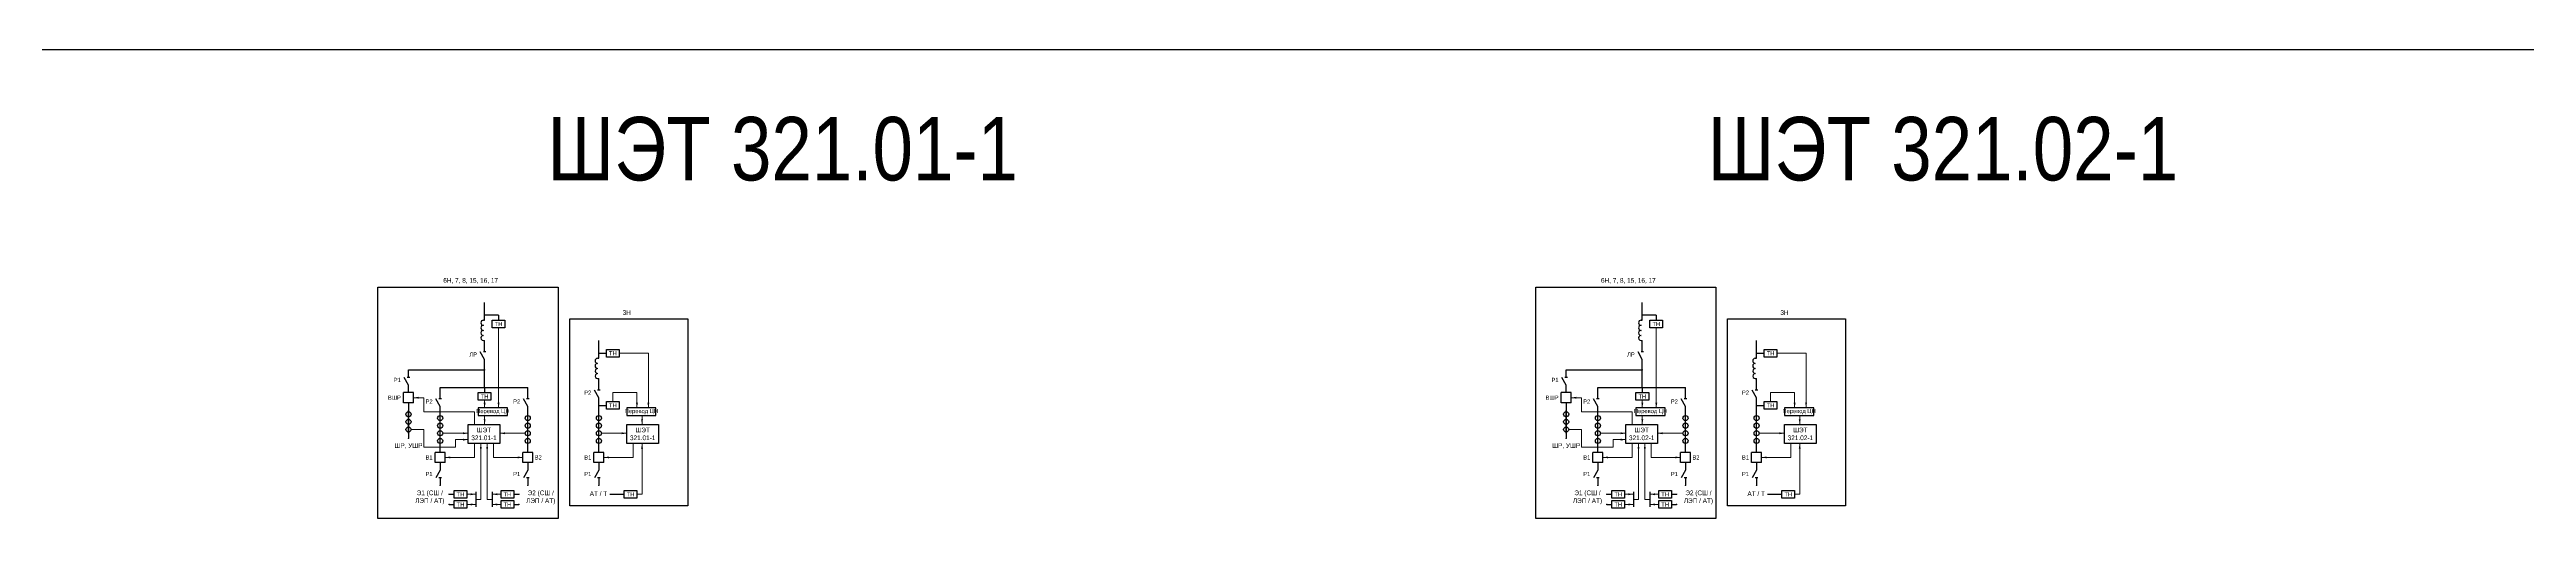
# Model space of a CAD drawing. Header units: millimetres. Extents: x -14593 to 14732, y -17400 to 5232.
# Drawn here: x 2963 to 4914, y -13957 to -13588 of the extents above; entities that cross this region are included whole.
import ezdxf
from ezdxf.enums import TextEntityAlignment as Align

# ---------------------------------------------------------------- set-up
doc = ezdxf.new("R2010")
doc.units = ezdxf.units.MM
doc.layers.add('Основная', color=7, linetype='Continuous', lineweight=30)
doc.layers.add('Тонкая', color=7, linetype='Continuous', lineweight=18)
doc.styles.add('Narrow', font='ARIALN.TTF')
doc.styles.add('Вывод', font='tahoma.ttf', dxfattribs={"height": 2.5})
doc.styles.add('Компонент', font='ARIALN.TTF', dxfattribs={"height": 3.5})

# ---------------------------------------------------------------- blocks, each defined once
blk = doc.blocks.new('*U80')
at = {"color": 0, "linetype": 'ByBlock'}
for p, q in [((0, 0), (-8, 0)), ((-8, -8), (-8, 0)), ((0, -8), (0, 0)), ((0, -8), (-8, -8))]:
    blk.add_line(p, q, dxfattribs=at)
at = {"layer": 'Основная', "style": 'Компонент'}
blk.add_attdef('ОУ', text='', height=3.5, dxfattribs=at).set_placement((-15, -3), align=Align.MIDDLE_CENTER)
blk = doc.blocks.new('*U18')
at = {"color": 0, "linetype": 'ByBlock'}
blk.add_line((0, 0), (6, 3.4), dxfattribs=at)
blk = doc.blocks.new('*U10')
at = {"color": 0}
blk.add_line((0, -1), (0, 1), dxfattribs=at)
blk = doc.blocks.new('*U79')
at = {"color": 0, "linetype": 'ByBlock'}
for p, q in [((0, 3), (0, 9)), ((0, -9), (0, -3))]:
    blk.add_line(p, q, dxfattribs=at)
at = {"color": 0, "linetype": 'ByBlock', "ltscale": 0.25, "rotation": 89.99999999999999}
for name, p in [('*U18', (0, -3)), ('*U10', (0, 3))]:
    blk.add_blockref(name, p, dxfattribs=at)
at = {"layer": 'Основная'}
for tag, height, style, p in [('ОУ', 3.5, 'Компонент', (-12, 0)), ('В1', 2.5, 'Вывод', (2, 7)), ('В2', 2.5, 'Вывод', (2, -7))]:
    blk.add_attdef(tag, text='', height=height, dxfattribs=dict(at, style=style)).set_placement(p, align=Align.MIDDLE_CENTER)
blk = doc.blocks.new('*U81')
at = {"color": 0, "linetype": 'ByBlock'}
for p, q in [((0, 9), (0, 3)), ((0, -3), (0, -9))]:
    blk.add_line(p, q, dxfattribs=at)
at = {"color": 0, "linetype": 'ByBlock', "ltscale": 0.25, "xscale": -1, "rotation": 90}
for name, p in [('*U18', (0, 3)), ('*U10', (0, -3))]:
    blk.add_blockref(name, p, dxfattribs=at)
at = {"layer": 'Основная'}
for tag, height, style, p in [('ОУ', 3.5, 'Компонент', (-12, 0)), ('В2', 2.5, 'Вывод', (2, 7)), ('В1', 2.5, 'Вывод', (2, -7))]:
    blk.add_attdef(tag, text='', height=height, dxfattribs=dict(at, style=style)).set_placement(p, align=Align.MIDDLE_CENTER)
blk = doc.blocks.new('*U86')
at = {"linetype": 'ByBlock'}
blk.add_circle((0, 0), 2, dxfattribs=at)
at = {"layer": 'Основная', "color": 0, "linetype": 'ByBlock', "lineweight": -2}
blk.add_line((0, -3), (0, 3), dxfattribs=at)
at = {"layer": 'Основная', "linetype": 'ByBlock', "style": 'Компонент'}
blk.add_attdef('ОУ', text='', height=3.5, dxfattribs=at).set_placement((-6, 0), align=Align.MIDDLE_CENTER)
blk = doc.blocks.new('*U83')
at = {"ltscale": 0.25}
for p, q in [((0, 8), (1, 8)), ((0, -8), (1, -8))]:
    blk.add_line(p, q, dxfattribs=at)
for centre, major_axis, start_param, end_param in [((0, -2), (-2, 0), 4.712389, 7.853982), ((0, 6), (0, -2), 3.141593, 6.283185), ((0, 2), (0, -2), 3.141593, 6.283185), ((0, -6), (-2, 0), 4.712389, 7.853982)]:
    blk.add_ellipse(centre, major_axis=major_axis, ratio=1, start_param=start_param, end_param=end_param, dxfattribs=at)
at = {"layer": 'Основная'}
for tag, height, style, p in [('ОУ', 3.5, 'Компонент', (-6, 0)), ('В1', 2.5, 'Вывод', (5, 6)), ('В2', 2.5, 'Вывод', (5, -6))]:
    blk.add_attdef(tag, text='', height=height, dxfattribs=dict(at, style=style)).set_placement(p, align=Align.MIDDLE_CENTER)

msp = doc.modelspace()

# ---------------------------------------------------------------- linework, layer by layer
at = {"layer": 'Основная'}
for points in [[(1014, -13588), (7274, -13588)], [(3306, -13801), (3306, -13787)], [(4218, -13801), (4218, -13787)], [(3317, -13797), (3306, -13797)], [(3317, -13797), (3317, -13801)], [(4229, -13797), (4218, -13797)], [(4229, -13797), (4229, -13801)], [(3306, -13820), (3306, -13817)], [(3396, -13831), (3396, -13817)], [(3396, -13827), (3402, -13827)], [(4218, -13820), (4218, -13817)], [(4308, -13831), (4308, -13817)], [(4308, -13827), (4314, -13827)], [(3246, -13840), (3306, -13840)], [(3306, -13854), (3306, -13838)], [(3396, -13850), (3396, -13847)], [(4158, -13840), (4218, -13840)], [(4218, -13854), (4218, -13838)], [(4308, -13850), (4308, -13847)], [(3246, -13866), (3246, -13894)], [(3271, -13857), (3271, -13854)], [(3271, -13854), (3340, -13854)], [(3306, -13854), (3306, -13858)], [(3340, -13857), (3340, -13854)], [(3396, -13868), (3402, -13868)], [(3396, -13875), (3396, -13868)], [(4158, -13866), (4158, -13894)], [(4183, -13857), (4183, -13854)], [(4183, -13854), (4252, -13854)], [(4218, -13854), (4218, -13858)], [(4252, -13857), (4252, -13854)], [(4308, -13868), (4314, -13868)], [(4308, -13875), (4308, -13868)], [(3271, -13905), (3271, -13899)], [(3340, -13905), (3340, -13899)], [(3396, -13905), (3396, -13899)], [(4183, -13905), (4183, -13899)], [(4252, -13905), (4252, -13899)], [(4308, -13905), (4308, -13899)], [(3278, -13938), (3282, -13938)], [(3278, -13946), (3282, -13946)], [(3299, -13936), (3299, -13948)], [(3312, -13936), (3312, -13948)], [(3329, -13938), (3333, -13938)], [(3329, -13946), (3333, -13946)], [(3405, -13938), (3416, -13938)], [(4190, -13938), (4194, -13938)], [(4190, -13946), (4194, -13946)], [(4211, -13936), (4211, -13948)], [(4224, -13936), (4224, -13948)], [(4241, -13938), (4245, -13938)], [(4241, -13946), (4245, -13946)], [(4317, -13938), (4328, -13938)]]:
    msp.add_lwpolyline(points, dxfattribs=at)
at = {"layer": 'Основная', "color": 3}
for points in [[(3222, -13775), (3364, -13775), (3364, -13957), (3222, -13957)], [(4134, -13775), (4276, -13775), (4276, -13957), (4134, -13957)], [(3373, -13800), (3466, -13800), (3466, -13947), (3373, -13947)], [(4285, -13800), (4378, -13800), (4378, -13947), (4285, -13947)]]:
    msp.add_lwpolyline(points, close=True, dxfattribs=at)
at = {"layer": 'Основная', "ltscale": 0.25, "const_width": 0.6}
for points in [[(3305.7, -13797, 1), (3306.3, -13797, 1)], [(3305.7, -13797, 1), (3306.3, -13797, 1)], [(4217.7, -13797, 1), (4218.3, -13797, 1)], [(4217.7, -13797, 1), (4218.3, -13797, 1)], [(3395.7, -13827, 1), (3396.3, -13827, 1)], [(3395.7, -13827, 1), (3396.3, -13827, 1)], [(4307.7, -13827, 1), (4308.3, -13827, 1)], [(4307.7, -13827, 1), (4308.3, -13827, 1)], [(3305.7, -13840, 1), (3306.3, -13840, 1)], [(3305.7, -13840, 1), (3306.3, -13840, 1)], [(3305.7, -13854, 1), (3306.3, -13854, 1)], [(3305.7, -13854, 1), (3306.3, -13854, 1)], [(4217.7, -13840, 1), (4218.3, -13840, 1)], [(4217.7, -13840, 1), (4218.3, -13840, 1)], [(4217.7, -13854, 1), (4218.3, -13854, 1)], [(4217.7, -13854, 1), (4218.3, -13854, 1)], [(3395.7, -13868, 1), (3396.3, -13868, 1)], [(3395.7, -13868, 1), (3396.3, -13868, 1)], [(4307.7, -13868, 1), (4308.3, -13868, 1)], [(4307.7, -13868, 1), (4308.3, -13868, 1)], [(3245.7, -13894, 1), (3246.3, -13894, 1)], [(4157.7, -13894, 1), (4158.3, -13894, 1)], [(3270.7, -13931, 1), (3271.3, -13931, 1)], [(3339.7, -13931, 1), (3340.3, -13931, 1)], [(3395.7, -13931, 1), (3396.3, -13931, 1)], [(4182.7, -13931, 1), (4183.3, -13931, 1)], [(4251.7, -13931, 1), (4252.3, -13931, 1)], [(4307.7, -13931, 1), (4308.3, -13931, 1)], [(3277.7, -13938, 1), (3278.3, -13938, 1)], [(3277.7, -13946, 1), (3278.3, -13946, 1)], [(3332.7, -13938, 1), (3333.3, -13938, 1)], [(3332.7, -13946, 1), (3333.3, -13946, 1)], [(3404.7, -13938, 1), (3405.3, -13938, 1)], [(4189.7, -13938, 1), (4190.3, -13938, 1)], [(4189.7, -13946, 1), (4190.3, -13946, 1)], [(4244.7, -13938, 1), (4245.3, -13938, 1)], [(4244.7, -13946, 1), (4245.3, -13946, 1)], [(4316.7, -13938, 1), (4317.3, -13938, 1)]]:
    msp.add_lwpolyline(points, format="xyb", close=True, dxfattribs=at)
at = {"layer": 'Основная'}
for points in [[(3312, -13801), (3322, -13801), (3322, -13807), (3312, -13807)], [(4224, -13801), (4234, -13801), (4234, -13807), (4224, -13807)], [(3402, -13824), (3412, -13824), (3412, -13830), (3402, -13830)], [(4314, -13824), (4324, -13824), (4324, -13830), (4314, -13830)], [(3301, -13858), (3311, -13858), (3311, -13864), (3301, -13864)], [(3301, -13876), (3324, -13876), (3324, -13870), (3301, -13870)], [(3402, -13865), (3412, -13865), (3412, -13871), (3402, -13871)], [(3418, -13876), (3441, -13876), (3441, -13870), (3418, -13870)], [(4213, -13858), (4223, -13858), (4223, -13864), (4213, -13864)], [(4213, -13876), (4236, -13876), (4236, -13870), (4213, -13870)], [(4314, -13865), (4324, -13865), (4324, -13871), (4314, -13871)], [(4330, -13876), (4353, -13876), (4353, -13870), (4330, -13870)], [(3293, -13883), (3318, -13883), (3318, -13898), (3293, -13898)], [(3418, -13883), (3443, -13883), (3443, -13898), (3418, -13898)], [(4205, -13883), (4230, -13883), (4230, -13898), (4205, -13898)], [(4330, -13883), (4355, -13883), (4355, -13898), (4330, -13898)], [(3282, -13935), (3292, -13935), (3292, -13941), (3282, -13941)], [(3282, -13943), (3292, -13943), (3292, -13949), (3282, -13949)], [(3319, -13935), (3329, -13935), (3329, -13941), (3319, -13941)], [(3319, -13943), (3329, -13943), (3329, -13949), (3319, -13949)], [(3416, -13935), (3426, -13935), (3426, -13941), (3416, -13941)], [(4194, -13935), (4204, -13935), (4204, -13941), (4194, -13941)], [(4194, -13943), (4204, -13943), (4204, -13949), (4194, -13949)], [(4231, -13935), (4241, -13935), (4241, -13941), (4231, -13941)], [(4231, -13943), (4241, -13943), (4241, -13949), (4231, -13949)], [(4328, -13935), (4338, -13935), (4338, -13941), (4328, -13941)]]:
    msp.add_lwpolyline(points, close=True, dxfattribs=at)
at = {"layer": 'Тонкая'}
for points in [[(3317, -13807), (3317, -13870)], [(4229, -13807), (4229, -13870)], [(3412, -13827), (3435, -13827)], [(3435, -13827), (3435, -13870)], [(4324, -13827), (4347, -13827)], [(4347, -13827), (4347, -13870)], [(3258, -13862), (3250, -13862)], [(3258, -13873), (3258, -13862)], [(3258, -13873), (3298, -13873)], [(3298, -13873), (3298, -13883)], [(3306, -13864), (3306, -13870)], [(3426, -13858), (3407, -13858)], [(3407, -13858), (3407, -13865)], [(3426, -13870), (3426, -13858)], [(4170, -13862), (4162, -13862)], [(4170, -13873), (4170, -13862)], [(4170, -13873), (4210, -13873)], [(4210, -13873), (4210, -13883)], [(4218, -13864), (4218, -13870)], [(4338, -13858), (4319, -13858)], [(4319, -13858), (4319, -13865)], [(4338, -13870), (4338, -13858)], [(3258, -13887), (3248, -13887)], [(3258, -13901), (3258, -13887)], [(3273, -13890), (3293, -13890)], [(3306, -13876), (3306, -13883)], [(3338, -13890), (3318, -13890)], [(3398, -13890), (3418, -13890)], [(3430, -13876), (3430, -13883)], [(4170, -13887), (4160, -13887)], [(4170, -13901), (4170, -13887)], [(4185, -13890), (4205, -13890)], [(4218, -13876), (4218, -13883)], [(4250, -13890), (4230, -13890)], [(4310, -13890), (4330, -13890)], [(4342, -13876), (4342, -13883)], [(3283, -13901), (3258, -13901)], [(3298, -13898), (3298, -13909), (3275, -13909)], [(3293, -13895), (3283, -13895)], [(3283, -13895), (3283, -13895), (3283, -13901)], [(3303, -13898), (3303, -13942)], [(3308, -13942), (3308, -13898)], [(3313, -13898), (3313, -13909), (3336, -13909)], [(3423, -13898), (3423, -13909), (3400, -13909)], [(3430, -13938), (3430, -13898)], [(4195, -13901), (4170, -13901)], [(4210, -13898), (4210, -13909), (4187, -13909)], [(4205, -13895), (4195, -13895)], [(4195, -13895), (4195, -13895), (4195, -13901)], [(4215, -13898), (4215, -13942)], [(4220, -13942), (4220, -13898)], [(4225, -13898), (4225, -13909), (4248, -13909)], [(4335, -13898), (4335, -13909), (4312, -13909)], [(4342, -13938), (4342, -13898)], [(3299, -13938), (3292, -13938)], [(3299, -13946), (3292, -13946)], [(3303, -13942), (3299, -13942)], [(3308, -13942), (3312, -13942)], [(3312, -13938), (3319, -13938)], [(3312, -13946), (3319, -13946)], [(3426, -13938), (3430, -13938)], [(4211, -13938), (4204, -13938)], [(4211, -13946), (4204, -13946)], [(4215, -13942), (4211, -13942)], [(4220, -13942), (4224, -13942)], [(4224, -13938), (4231, -13938)], [(4224, -13946), (4231, -13946)], [(4338, -13938), (4342, -13938)]]:
    msp.add_lwpolyline(points, dxfattribs=at)
at = {"layer": 'Тонкая', "ltscale": 0.3}
for points in [[(3250, -13862, 0, 1.5, 0), (3254, -13862, 0, 0, 0)], [(3306, -13870, 0, 1.5, 0), (3306, -13866, 0, 0, 0)], [(3317, -13870, 0, 1.5, 0), (3317, -13866, 0, 0, 0)], [(3426, -13870, 0, 1.5, 0), (3426, -13866, 0, 0, 0)], [(3435, -13870, 0, 1.5, 0), (3435, -13866, 0, 0, 0)], [(4162, -13862, 0, 1.5, 0), (4166, -13862, 0, 0, 0)], [(4218, -13870, 0, 1.5, 0), (4218, -13866, 0, 0, 0)], [(4229, -13870, 0, 1.5, 0), (4229, -13866, 0, 0, 0)], [(4338, -13870, 0, 1.5, 0), (4338, -13866, 0, 0, 0)], [(4347, -13870, 0, 1.5, 0), (4347, -13866, 0, 0, 0)], [(3293, -13890, 0, 1.5, 0), (3289, -13890, 0, 0, 0)], [(3306, -13883, 0, 1.5, 0), (3306, -13879, 0, 0, 0)], [(3318, -13890, 0, 1.5, 0), (3322, -13890, 0, 0, 0)], [(3418, -13890, 0, 1.5, 0), (3414, -13890, 0, 0, 0)], [(3430, -13883, 0, 1.5, 0), (3430, -13879, 0, 0, 0)], [(4205, -13890, 0, 1.5, 0), (4201, -13890, 0, 0, 0)], [(4218, -13883, 0, 1.5, 0), (4218, -13879, 0, 0, 0)], [(4230, -13890, 0, 1.5, 0), (4234, -13890, 0, 0, 0)], [(4330, -13890, 0, 1.5, 0), (4326, -13890, 0, 0, 0)], [(4342, -13883, 0, 1.5, 0), (4342, -13879, 0, 0, 0)], [(3275, -13909, 0, 1.5, 0), (3279, -13909, 0, 0, 0)], [(3293, -13895, 0, 1.5, 0), (3289, -13895, 0, 0, 0)], [(3303, -13898, 0, 1.5, 0), (3303, -13902, 0, 0, 0)], [(3308, -13898, 0, 1.5, 0), (3308, -13902, 0, 0, 0)], [(3336, -13909, 0, 1.5, 0), (3332, -13909, 0, 0, 0)], [(3400, -13909, 0, 1.5, 0), (3404, -13909, 0, 0, 0)], [(3430, -13898, 0, 1.5, 0), (3430, -13902, 0, 0, 0)], [(4187, -13909, 0, 1.5, 0), (4191, -13909, 0, 0, 0)], [(4205, -13895, 0, 1.5, 0), (4201, -13895, 0, 0, 0)], [(4215, -13898, 0, 1.5, 0), (4215, -13902, 0, 0, 0)], [(4220, -13898, 0, 1.5, 0), (4220, -13902, 0, 0, 0)], [(4248, -13909, 0, 1.5, 0), (4244, -13909, 0, 0, 0)], [(4312, -13909, 0, 1.5, 0), (4316, -13909, 0, 0, 0)], [(4342, -13898, 0, 1.5, 0), (4342, -13902, 0, 0, 0)], [(3299, -13938, 0, 1.5, 0), (3295, -13938, 0, 0, 0)], [(3299, -13946, 0, 1.5, 0), (3295, -13946, 0, 0, 0)], [(3312, -13938, 0, 1.5, 0), (3316, -13938, 0, 0, 0)], [(3312, -13946, 0, 1.5, 0), (3316, -13946, 0, 0, 0)], [(4211, -13938, 0, 1.5, 0), (4207, -13938, 0, 0, 0)], [(4211, -13946, 0, 1.5, 0), (4207, -13946, 0, 0, 0)], [(4224, -13938, 0, 1.5, 0), (4228, -13938, 0, 0, 0)], [(4224, -13946, 0, 1.5, 0), (4228, -13946, 0, 0, 0)]]:
    msp.add_lwpolyline(points, format="xyseb", dxfattribs=at)

# ---------------------------------------------------------------- block references
at = {"layer": 'Основная', "ltscale": 0.35}
for p in [(3305, -13809), (4217, -13809), (3395, -13839), (4307, -13839)]:
    msp.add_blockref('*U83', p, dxfattribs=at)
at = {"layer": 'Основная', "ltscale": 0.25}
for name, p in [('*U79', (3306, -13829)), ('*U79', (4218, -13829)), ('*U79', (3246, -13849)), ('*U79', (3396, -13859)), ('*U79', (4158, -13849)), ('*U79', (4308, -13859)), ('*U80', (3250, -13858)), ('*U86', (3246, -13875)), ('*U79', (3271, -13866)), ('*U79', (3340, -13866)), ('*U80', (4162, -13858)), ('*U86', (4158, -13875)), ('*U79', (4183, -13866)), ('*U79', (4252, -13866)), ('*U86', (3246, -13881)), ('*U86', (3246, -13887)), ('*U86', (3271, -13878)), ('*U86', (3271, -13884)), ('*U86', (3271, -13890)), ('*U86', (3340, -13878)), ('*U86', (3340, -13884)), ('*U86', (3340, -13890)), ('*U86', (3396, -13878)), ('*U86', (3396, -13884)), ('*U86', (3396, -13890)), ('*U86', (4158, -13881)), ('*U86', (4158, -13887)), ('*U86', (4183, -13878)), ('*U86', (4183, -13884)), ('*U86', (4183, -13890)), ('*U86', (4252, -13878)), ('*U86', (4252, -13884)), ('*U86', (4252, -13890)), ('*U86', (4308, -13878)), ('*U86', (4308, -13884)), ('*U86', (4308, -13890)), ('*U80', (3275, -13905)), ('*U86', (3271, -13896)), ('*U80', (3344, -13905)), ('*U86', (3340, -13896)), ('*U80', (3400, -13905)), ('*U86', (3396, -13896)), ('*U80', (4187, -13905)), ('*U86', (4183, -13896)), ('*U80', (4256, -13905)), ('*U86', (4252, -13896)), ('*U80', (4312, -13905)), ('*U86', (4308, -13896)), ('*U81', (3271, -13922)), ('*U81', (3340, -13922)), ('*U81', (3396, -13922)), ('*U81', (4183, -13922)), ('*U81', (4252, -13922)), ('*U81', (4308, -13922))]:
    msp.add_blockref(name, p, dxfattribs=at)

# ---------------------------------------------------------------- texts
at = {"layer": 'Основная', "color": 2, "style": 'Narrow'}
for s, p in [('ШЭТ 321.01-1', (3355.5, -13691)), ('ШЭТ 321.02-1', (4269.5, -13691))]:
    msp.add_text(s, height=50, dxfattribs=at).set_placement(p)
at = {"layer": 'Основная', "style": 'Narrow'}
for s, p in [('ЛР', (3300, -13828)), ('ЛР', (4212, -13828)), ('Р1', (3240, -13848)), ('Р1', (4152, -13848)), ('ВШР', (3240, -13862)), ('Р2', (3265, -13865)), ('Р2', (3334, -13865)), ('Р2', (3390, -13858)), ('ВШР', (4152, -13862)), ('Р2', (4177, -13865)), ('Р2', (4246, -13865)), ('Р2', (4302, -13858)), ('В1', (3265, -13909)), ('В2', (3351, -13909)), ('В1', (3390, -13909)), ('В1', (4177, -13909)), ('В2', (4263, -13909)), ('В1', (4302, -13909)), ('Р1', (3265, -13922)), ('Р1', (3334, -13922)), ('Р1', (3390, -13922)), ('Р1', (4177, -13922)), ('Р1', (4246, -13922)), ('Р1', (4302, -13922))]:
    msp.add_text(s, height=3.3, dxfattribs=at).set_placement(p, align=Align.MIDDLE_RIGHT)
at = {"layer": 'Основная', "color": 3, "char_height": 3.7, "attachment_point": 5, "style": 'Narrow'}
for s, insert, width in [('6Н, 7, 8, 15, 16, 17', (3295, -13770), 60), ('6Н, 7, 8, 15, 16, 17', (4207, -13770), 60), ('3Н', (3418, -13795), 45), ('3Н', (4330, -13795), 45)]:
    msp.add_mtext(s, dxfattribs=dict(at, insert=insert, width=width))
at = {"layer": 'Основная', "attachment_point": 5, "style": 'Narrow'}
for s, insert, char_height, width in [('ТН', (3317, -13804), 3.3, 10), ('ТН', (4229, -13804), 3.3, 10), ('ТН', (3407, -13827), 3.3, 10), ('ТН', (4319, -13827), 3.3, 10), ('Перевод ЦН', (3312.5, -13873), 3.3, 23), ('ТН', (3306, -13861), 3.3, 10), ('ТН', (3407, -13868), 3.3, 10), ('Перевод ЦН', (3429.5, -13873), 3.3, 23), ('Перевод ЦН', (4224.5, -13873), 3.3, 23), ('ТН', (4218, -13861), 3.3, 10), ('ТН', (4319, -13868), 3.3, 10), ('Перевод ЦН', (4341.5, -13873), 3.3, 23), ('ШЭТ 321.01-1', (3305.5, -13890.5), 3.7, 25), ('ШЭТ 321.01-1', (3430.5, -13890.5), 3.7, 25), ('ШЭТ 321.02-1', (4217.5, -13890.5), 3.7, 25), ('ШЭТ 321.02-1', (4342.5, -13890.5), 3.7, 25), ('ШР, УШР', (3246, -13900), 3.7, 26.5), ('ШР, УШР', (4158, -13900), 3.7, 26.5), ('Э1 (СШ / ЛЭП / АТ)', (3262.8, -13940.5), 3.7, 26.5), ('ТН', (3287, -13938), 3.3, 10), ('ТН', (3287, -13946), 3.3, 10), ('ТН', (3324, -13938), 3.3, 10), ('ТН', (3324, -13946), 3.3, 10), ('Э2 (СШ / ЛЭП / АТ)', (3350.2, -13940.5), 3.7, 26.5), (' АТ / Т', (3395, -13937.5), 3.7, 12.75), ('ТН', (3421, -13938), 3.3, 10), ('Э1 (СШ / ЛЭП / АТ)', (4174.8, -13940.5), 3.7, 26.5), ('ТН', (4199, -13938), 3.3, 10), ('ТН', (4199, -13946), 3.3, 10), ('ТН', (4236, -13938), 3.3, 10), ('ТН', (4236, -13946), 3.3, 10), ('Э2 (СШ / ЛЭП / АТ)', (4262.2, -13940.5), 3.7, 26.5), (' АТ / Т', (4307, -13937.5), 3.7, 12.75), ('ТН', (4333, -13938), 3.3, 10)]:
    msp.add_mtext(s, dxfattribs=dict(at, insert=insert, char_height=char_height, width=width))

doc.saveas('drawing.dxf')
